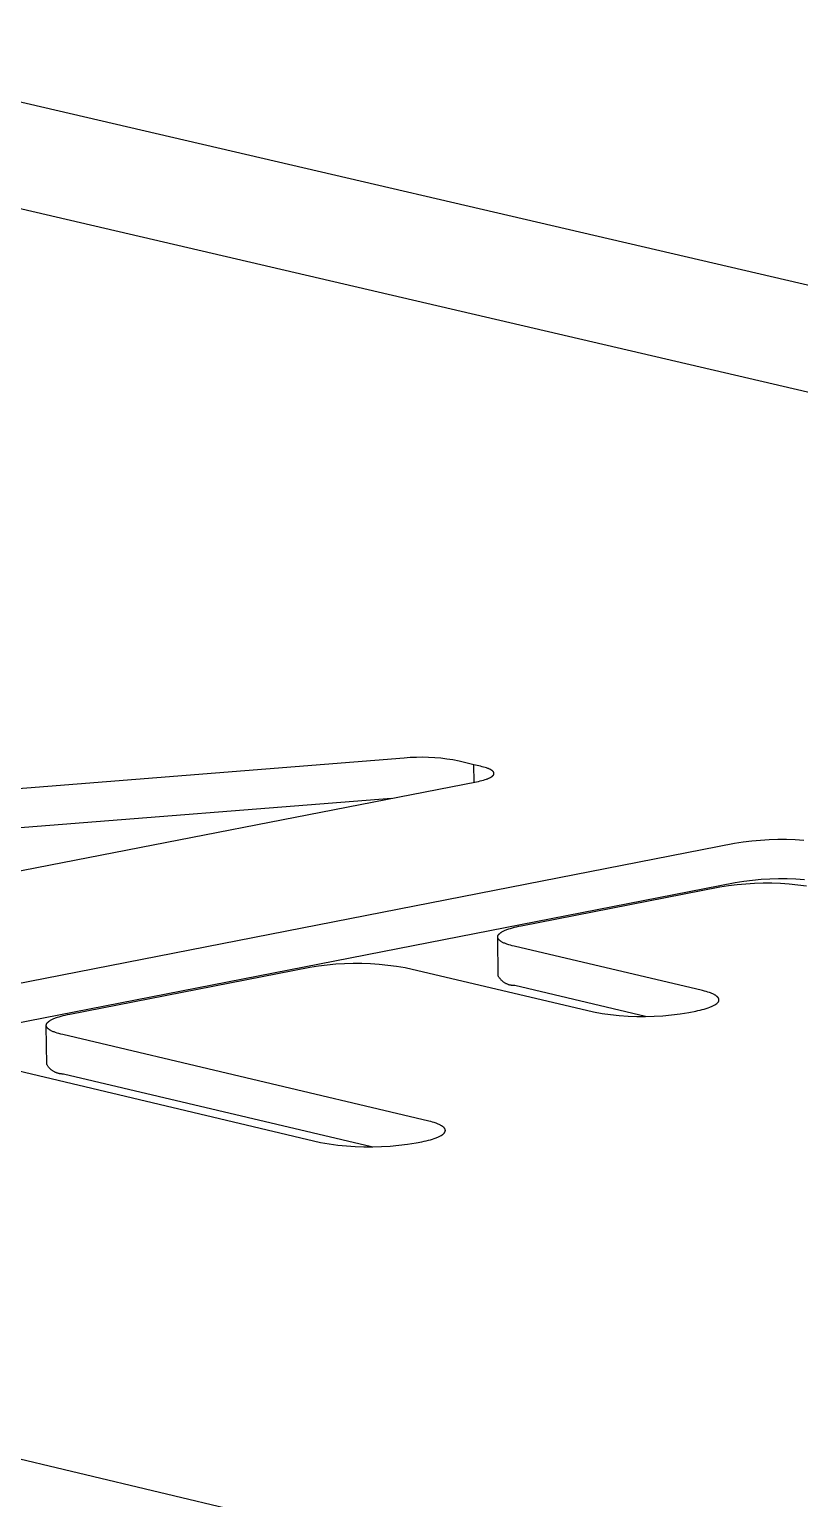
# Model space of a CAD drawing. Header units: millimetres. Extents: x 1422 to 6060, y -58 to 3182.
# Drawn here: x 2219.53 to 2234.63, y 1293.34 to 1322.17 of the extents above; entities that cross this region are included whole.
import ezdxf

# ---------------------------------------------------------------- set-up
doc = ezdxf.new("R2010")
doc.units = ezdxf.units.MM
doc.header["$MEASUREMENT"] = 0
doc.layers.add('Domyślny', color=7, linetype='Continuous', true_color=0x000000)
doc.layers.add('Utwórz2D linie widoczne', color=7, linetype='Continuous', true_color=0x000000)

msp = doc.modelspace()

# ---------------------------------------------------------------- linework, layer by layer
at = {"layer": 'Domyślny'}
msp.add_line((2108.93, 1320.43), (2326.097, 1268.68), dxfattribs=at)
at = {"layer": 'Utwórz2D linie widoczne'}
for p, q in [((2160.631, 1334.406), (2400.601, 1278.58)), ((2155.528, 1333.526), (2394.858, 1277.742)), ((2226.877, 1307.869), (2208.083, 1306.376)), ((2226.996, 1307.878), (2226.877, 1307.869)), ((2227.116, 1307.884), (2226.996, 1307.878)), ((2227.236, 1307.885), (2227.116, 1307.884)), ((2227.356, 1307.882), (2227.236, 1307.885)), ((2227.476, 1307.876), (2227.356, 1307.882)), ((2227.596, 1307.866), (2227.476, 1307.876)), ((2227.715, 1307.851), (2227.596, 1307.866)), ((2227.833, 1307.833), (2227.715, 1307.851)), ((2227.951, 1307.811), (2227.833, 1307.833)), ((2228.242, 1307.736), (2227.951, 1307.811)), ((2228.371, 1307.708), (2228.242, 1307.736)), ((2228.247, 1307.396), (2228.242, 1307.736)), ((2228.403, 1307.701), (2228.371, 1307.708)), ((2228.434, 1307.693), (2228.403, 1307.701)), ((2228.297, 1307.406), (2228.333, 1307.413)), ((2228.333, 1307.413), (2228.368, 1307.421)), ((2228.368, 1307.421), (2228.4, 1307.429)), ((2228.4, 1307.429), (2228.432, 1307.437)), ((2228.432, 1307.437), (2228.461, 1307.446)), ((2228.463, 1307.685), (2228.434, 1307.693)), ((2228.461, 1307.446), (2228.489, 1307.455)), ((2228.49, 1307.677), (2228.463, 1307.685)), ((2228.489, 1307.455), (2228.502, 1307.46)), ((2228.503, 1307.672), (2228.49, 1307.677)), ((2228.502, 1307.46), (2228.514, 1307.465)), ((2228.515, 1307.668), (2228.503, 1307.672)), ((2228.514, 1307.465), (2228.526, 1307.47)), ((2228.527, 1307.663), (2228.515, 1307.668)), ((2228.526, 1307.47), (2228.537, 1307.475)), ((2228.538, 1307.658), (2228.527, 1307.663)), ((2228.537, 1307.475), (2228.548, 1307.48)), ((2228.549, 1307.654), (2228.538, 1307.658)), ((2228.548, 1307.48), (2228.558, 1307.485)), ((2228.559, 1307.649), (2228.549, 1307.654)), ((2228.558, 1307.485), (2228.568, 1307.49)), ((2228.568, 1307.644), (2228.559, 1307.649)), ((2228.577, 1307.639), (2228.568, 1307.644)), ((2228.568, 1307.49), (2228.577, 1307.495)), ((2228.581, 1307.637), (2228.577, 1307.639)), ((2228.577, 1307.495), (2228.581, 1307.497)), ((2228.585, 1307.634), (2228.581, 1307.637)), ((2228.581, 1307.497), (2228.585, 1307.5)), ((2228.589, 1307.632), (2228.585, 1307.634)), ((2228.585, 1307.5), (2228.589, 1307.502)), ((2228.593, 1307.629), (2228.589, 1307.632)), ((2228.589, 1307.502), (2228.593, 1307.505)), ((2228.597, 1307.627), (2228.593, 1307.629)), ((2228.593, 1307.505), (2228.596, 1307.508)), ((2228.596, 1307.508), (2228.6, 1307.51)), ((2228.6, 1307.624), (2228.597, 1307.627)), ((2228.604, 1307.622), (2228.6, 1307.624)), ((2228.6, 1307.51), (2228.603, 1307.513)), ((2228.603, 1307.513), (2228.606, 1307.515)), ((2228.607, 1307.619), (2228.604, 1307.622)), ((2228.606, 1307.515), (2228.609, 1307.518)), ((2228.61, 1307.617), (2228.607, 1307.619)), ((2228.609, 1307.518), (2228.612, 1307.521)), ((2228.613, 1307.614), (2228.61, 1307.617)), ((2228.612, 1307.521), (2228.615, 1307.523)), ((2228.615, 1307.611), (2228.613, 1307.614)), ((2228.618, 1307.609), (2228.615, 1307.611)), ((2228.615, 1307.523), (2228.617, 1307.526)), ((2228.617, 1307.526), (2228.62, 1307.528)), ((2228.62, 1307.606), (2228.618, 1307.609)), ((2228.621, 1307.605), (2228.62, 1307.606)), ((2228.62, 1307.528), (2228.622, 1307.531)), ((2228.622, 1307.604), (2228.621, 1307.605)), ((2228.623, 1307.602), (2228.622, 1307.604)), ((2228.622, 1307.531), (2228.623, 1307.532)), ((2228.624, 1307.601), (2228.623, 1307.602)), ((2228.623, 1307.532), (2228.624, 1307.534)), ((2228.625, 1307.6), (2228.624, 1307.601)), ((2228.624, 1307.534), (2228.625, 1307.535)), ((2228.626, 1307.598), (2228.625, 1307.6)), ((2228.625, 1307.535), (2228.626, 1307.536)), ((2228.627, 1307.597), (2228.626, 1307.598)), ((2228.626, 1307.536), (2228.627, 1307.538)), ((2228.628, 1307.596), (2228.627, 1307.597)), ((2228.627, 1307.538), (2228.628, 1307.539)), ((2228.629, 1307.595), (2228.628, 1307.596)), ((2228.628, 1307.54), (2228.629, 1307.541)), ((2228.628, 1307.539), (2228.628, 1307.54)), ((2228.63, 1307.593), (2228.629, 1307.595)), ((2228.629, 1307.541), (2228.63, 1307.543)), ((2228.63, 1307.592), (2228.63, 1307.593)), ((2228.631, 1307.591), (2228.63, 1307.592)), ((2228.63, 1307.543), (2228.631, 1307.544)), ((2228.632, 1307.589), (2228.631, 1307.591)), ((2228.631, 1307.545), (2228.632, 1307.547)), ((2228.631, 1307.544), (2228.631, 1307.545)), ((2228.632, 1307.588), (2228.632, 1307.589)), ((2228.633, 1307.587), (2228.632, 1307.588)), ((2228.632, 1307.547), (2228.633, 1307.548)), ((2228.634, 1307.585), (2228.633, 1307.587)), ((2228.633, 1307.549), (2228.634, 1307.55)), ((2228.633, 1307.548), (2228.633, 1307.549)), ((2228.634, 1307.584), (2228.634, 1307.585)), ((2228.634, 1307.583), (2228.634, 1307.584)), ((2228.635, 1307.582), (2228.634, 1307.583)), ((2228.634, 1307.552), (2228.635, 1307.553)), ((2228.634, 1307.55), (2228.634, 1307.552)), ((2228.635, 1307.58), (2228.635, 1307.582)), ((2228.636, 1307.579), (2228.635, 1307.58)), ((2228.635, 1307.556), (2228.636, 1307.557)), ((2228.635, 1307.554), (2228.635, 1307.556)), ((2228.635, 1307.553), (2228.635, 1307.554)), ((2228.636, 1307.578), (2228.636, 1307.579)), ((2228.636, 1307.576), (2228.636, 1307.578)), ((2228.636, 1307.575), (2228.636, 1307.576)), ((2228.637, 1307.574), (2228.636, 1307.575)), ((2228.636, 1307.56), (2228.637, 1307.561)), ((2228.636, 1307.558), (2228.636, 1307.56)), ((2228.636, 1307.557), (2228.636, 1307.558)), ((2228.637, 1307.572), (2228.637, 1307.574)), ((2228.637, 1307.571), (2228.637, 1307.572)), ((2228.637, 1307.57), (2228.637, 1307.571)), ((2228.637, 1307.569), (2228.637, 1307.57)), ((2228.637, 1307.567), (2228.637, 1307.569)), ((2228.637, 1307.566), (2228.637, 1307.567)), ((2228.637, 1307.565), (2228.637, 1307.566)), ((2228.637, 1307.563), (2228.637, 1307.565)), ((2228.637, 1307.562), (2228.637, 1307.563)), ((2228.637, 1307.561), (2228.637, 1307.562)), ((2211.142, 1304.055), (2228.297, 1307.406)), ((2226.626, 1307.079), (2219.182, 1306.488)), ((2234.032, 1306.265), (2233.862, 1306.255)), ((2234.203, 1306.27), (2234.032, 1306.265)), ((2234.374, 1306.269), (2234.203, 1306.27)), ((2234.544, 1306.263), (2234.374, 1306.269)), ((2234.714, 1306.251), (2234.544, 1306.263)), ((2233.355, 1306.191), (2216.356, 1302.865)), ((2233.523, 1306.218), (2233.355, 1306.191)), ((2233.692, 1306.239), (2233.523, 1306.218)), ((2233.862, 1306.255), (2233.692, 1306.239)), ((2233.366, 1305.421), (2217.143, 1302.244)), ((2233.534, 1305.448), (2233.366, 1305.421)), ((2233.402, 1305.389), (2233.572, 1305.404)), ((2233.703, 1305.469), (2233.534, 1305.448)), ((2233.572, 1305.404), (2233.742, 1305.415)), ((2233.873, 1305.485), (2233.703, 1305.469)), ((2233.742, 1305.415), (2233.913, 1305.419)), ((2234.044, 1305.495), (2233.873, 1305.485)), ((2233.913, 1305.419), (2234.084, 1305.419)), ((2234.214, 1305.5), (2234.044, 1305.495)), ((2234.084, 1305.419), (2234.254, 1305.412)), ((2234.385, 1305.499), (2234.214, 1305.5)), ((2234.254, 1305.412), (2234.425, 1305.401)), ((2234.555, 1305.492), (2234.385, 1305.499)), ((2234.425, 1305.401), (2234.594, 1305.383)), ((2234.725, 1305.481), (2234.555, 1305.492)), ((2229.167, 1304.578), (2233.064, 1305.341)), ((2233.064, 1305.341), (2233.233, 1305.367)), ((2233.233, 1305.367), (2233.402, 1305.389)), ((2234.594, 1305.383), (2234.764, 1305.361)), ((2228.925, 1304.516), (2228.961, 1304.527)), ((2228.961, 1304.527), (2228.999, 1304.539)), ((2228.999, 1304.539), (2229.039, 1304.549)), ((2229.039, 1304.549), (2229.08, 1304.559)), ((2229.08, 1304.559), (2229.123, 1304.569)), ((2229.123, 1304.569), (2229.167, 1304.578)), ((2228.71, 1304.368), (2228.711, 1304.37)), ((2228.71, 1304.366), (2228.71, 1304.368)), ((2228.71, 1304.364), (2228.71, 1304.366)), ((2228.71, 1304.363), (2228.71, 1304.364)), ((2228.71, 1304.361), (2228.71, 1304.363)), ((2228.71, 1304.359), (2228.71, 1304.361)), ((2228.71, 1304.357), (2228.71, 1304.359)), ((2228.71, 1304.355), (2228.71, 1304.357)), ((2228.71, 1304.353), (2228.71, 1304.355)), ((2228.71, 1304.352), (2228.71, 1304.353)), ((2228.71, 1304.35), (2228.71, 1304.352)), ((2228.721, 1303.593), (2228.71, 1304.35)), ((2228.711, 1304.348), (2228.71, 1304.35)), ((2228.711, 1304.374), (2228.712, 1304.375)), ((2228.711, 1304.372), (2228.711, 1304.374)), ((2228.711, 1304.37), (2228.711, 1304.372)), ((2228.711, 1304.346), (2228.711, 1304.348)), ((2228.711, 1304.344), (2228.711, 1304.346)), ((2228.712, 1304.342), (2228.711, 1304.344)), ((2228.712, 1304.377), (2228.713, 1304.379)), ((2228.712, 1304.375), (2228.712, 1304.377)), ((2228.712, 1304.341), (2228.712, 1304.342)), ((2228.713, 1304.339), (2228.712, 1304.341)), ((2228.713, 1304.379), (2228.714, 1304.381)), ((2228.713, 1304.337), (2228.713, 1304.339)), ((2228.714, 1304.335), (2228.713, 1304.337)), ((2228.714, 1304.383), (2228.715, 1304.385)), ((2228.714, 1304.381), (2228.714, 1304.383)), ((2228.715, 1304.333), (2228.714, 1304.335)), ((2228.715, 1304.385), (2228.716, 1304.386)), ((2228.716, 1304.332), (2228.715, 1304.333)), ((2228.716, 1304.386), (2228.717, 1304.388)), ((2228.717, 1304.33), (2228.716, 1304.332)), ((2228.717, 1304.388), (2228.718, 1304.39)), ((2228.717, 1304.328), (2228.717, 1304.33)), ((2228.718, 1304.326), (2228.717, 1304.328)), ((2228.718, 1304.39), (2228.719, 1304.392)), ((2228.719, 1304.324), (2228.718, 1304.326)), ((2228.719, 1304.392), (2228.72, 1304.394)), ((2228.72, 1304.323), (2228.719, 1304.324)), ((2228.72, 1304.394), (2228.721, 1304.396)), ((2228.722, 1304.321), (2228.72, 1304.323)), ((2228.721, 1304.396), (2228.722, 1304.397)), ((2228.722, 1304.397), (2228.723, 1304.399)), ((2228.723, 1304.319), (2228.722, 1304.321)), ((2228.723, 1304.399), (2228.724, 1304.401)), ((2228.724, 1304.317), (2228.723, 1304.319)), ((2228.724, 1304.401), (2228.726, 1304.403)), ((2228.725, 1304.316), (2228.724, 1304.317)), ((2228.727, 1304.314), (2228.725, 1304.316)), ((2228.726, 1304.403), (2228.727, 1304.405)), ((2228.727, 1304.405), (2228.728, 1304.406)), ((2228.728, 1304.312), (2228.727, 1304.314)), ((2228.728, 1304.406), (2228.73, 1304.408)), ((2228.729, 1304.31), (2228.728, 1304.312)), ((2228.731, 1304.308), (2228.729, 1304.31)), ((2228.73, 1304.408), (2228.731, 1304.41)), ((2228.731, 1304.41), (2228.733, 1304.412)), ((2228.732, 1304.307), (2228.731, 1304.308)), ((2228.736, 1304.303), (2228.732, 1304.307)), ((2228.733, 1304.412), (2228.736, 1304.416)), ((2228.736, 1304.416), (2228.74, 1304.419)), ((2228.739, 1304.3), (2228.736, 1304.303)), ((2228.743, 1304.296), (2228.739, 1304.3)), ((2228.74, 1304.419), (2228.743, 1304.423)), ((2228.743, 1304.423), (2228.747, 1304.426)), ((2228.747, 1304.293), (2228.743, 1304.296)), ((2228.747, 1304.426), (2228.751, 1304.43)), ((2228.751, 1304.289), (2228.747, 1304.293)), ((2228.751, 1304.43), (2228.756, 1304.433)), ((2228.755, 1304.286), (2228.751, 1304.289)), ((2228.759, 1304.283), (2228.755, 1304.286)), ((2228.756, 1304.433), (2228.76, 1304.437)), ((2228.764, 1304.279), (2228.759, 1304.283)), ((2228.76, 1304.437), (2228.765, 1304.441)), ((2228.769, 1304.276), (2228.764, 1304.279)), ((2228.765, 1304.441), (2228.77, 1304.444)), ((2228.774, 1304.273), (2228.769, 1304.276)), ((2228.77, 1304.444), (2228.775, 1304.448)), ((2228.779, 1304.269), (2228.774, 1304.273)), ((2228.775, 1304.448), (2228.781, 1304.451)), ((2228.784, 1304.266), (2228.779, 1304.269)), ((2228.781, 1304.451), (2228.786, 1304.454)), ((2228.795, 1304.26), (2228.784, 1304.266)), ((2228.786, 1304.454), (2228.792, 1304.458)), ((2228.792, 1304.458), (2228.804, 1304.465)), ((2228.807, 1304.253), (2228.795, 1304.26)), ((2228.804, 1304.465), (2228.817, 1304.471)), ((2228.82, 1304.247), (2228.807, 1304.253)), ((2228.817, 1304.471), (2228.83, 1304.478)), ((2228.833, 1304.241), (2228.82, 1304.247)), ((2228.83, 1304.478), (2228.844, 1304.485)), ((2228.847, 1304.235), (2228.833, 1304.241)), ((2228.844, 1304.485), (2228.859, 1304.491)), ((2228.859, 1304.491), (2228.875, 1304.497)), ((2228.875, 1304.497), (2228.891, 1304.504)), ((2228.891, 1304.504), (2228.925, 1304.516)), ((2228.862, 1304.229), (2228.847, 1304.235)), ((2228.877, 1304.223), (2228.862, 1304.229)), ((2228.892, 1304.217), (2228.877, 1304.223)), ((2228.925, 1304.207), (2228.892, 1304.217)), ((2228.959, 1304.196), (2228.925, 1304.207)), ((2228.996, 1304.186), (2228.959, 1304.196)), ((2229.033, 1304.177), (2228.996, 1304.186)), ((2232.724, 1303.307), (2229.033, 1304.177)), ((2220.318, 1302.845), (2225.025, 1303.767)), ((2225.025, 1303.767), (2225.194, 1303.793)), ((2225.194, 1303.793), (2225.363, 1303.815)), ((2225.363, 1303.815), (2225.534, 1303.83)), ((2225.534, 1303.83), (2225.704, 1303.841)), ((2225.704, 1303.841), (2225.875, 1303.845)), ((2225.875, 1303.845), (2226.046, 1303.845)), ((2226.046, 1303.845), (2226.217, 1303.838)), ((2226.217, 1303.838), (2226.388, 1303.826)), ((2226.388, 1303.826), (2226.558, 1303.809)), ((2226.558, 1303.809), (2226.727, 1303.786)), ((2226.727, 1303.786), (2226.896, 1303.758)), ((2226.896, 1303.758), (2230.586, 1302.888)), ((2228.727, 1303.582), (2228.721, 1303.593)), ((2228.734, 1303.572), (2228.727, 1303.582)), ((2228.74, 1303.561), (2228.734, 1303.572)), ((2228.747, 1303.551), (2228.74, 1303.561)), ((2228.755, 1303.542), (2228.747, 1303.551)), ((2228.763, 1303.532), (2228.755, 1303.542)), ((2228.771, 1303.523), (2228.763, 1303.532)), ((2228.779, 1303.514), (2228.771, 1303.523)), ((2228.788, 1303.505), (2228.779, 1303.514)), ((2228.797, 1303.497), (2228.788, 1303.505)), ((2228.806, 1303.489), (2228.797, 1303.497)), ((2228.816, 1303.481), (2228.806, 1303.489)), ((2228.825, 1303.473), (2228.816, 1303.481)), ((2228.836, 1303.466), (2228.825, 1303.473)), ((2228.846, 1303.46), (2228.836, 1303.466)), ((2228.856, 1303.453), (2228.846, 1303.46)), ((2228.867, 1303.447), (2228.856, 1303.453)), ((2228.878, 1303.442), (2228.867, 1303.447)), ((2228.889, 1303.437), (2228.878, 1303.442)), ((2228.9, 1303.432), (2228.889, 1303.437)), ((2228.912, 1303.427), (2228.9, 1303.432)), ((2228.924, 1303.423), (2228.912, 1303.427)), ((2228.935, 1303.42), (2228.924, 1303.423)), ((2228.947, 1303.416), (2228.935, 1303.42)), ((2228.959, 1303.413), (2228.947, 1303.416)), ((2228.971, 1303.411), (2228.959, 1303.413)), ((2228.983, 1303.409), (2228.971, 1303.411)), ((2228.996, 1303.407), (2228.983, 1303.409)), ((2229.008, 1303.406), (2228.996, 1303.407)), ((2229.02, 1303.406), (2229.008, 1303.406)), ((2229.032, 1303.405), (2229.02, 1303.406)), ((2229.045, 1303.405), (2229.032, 1303.405)), ((2231.608, 1302.801), (2229.045, 1303.405)), ((2232.762, 1303.298), (2232.724, 1303.307)), ((2232.798, 1303.288), (2232.762, 1303.298)), ((2232.833, 1303.278), (2232.798, 1303.288)), ((2232.866, 1303.267), (2232.833, 1303.278)), ((2232.881, 1303.261), (2232.866, 1303.267)), ((2232.896, 1303.255), (2232.881, 1303.261)), ((2232.911, 1303.249), (2232.896, 1303.255)), ((2232.925, 1303.243), (2232.911, 1303.249)), ((2232.938, 1303.237), (2232.925, 1303.243)), ((2232.951, 1303.231), (2232.938, 1303.237)), ((2232.963, 1303.224), (2232.951, 1303.231)), ((2232.974, 1303.218), (2232.963, 1303.224)), ((2232.979, 1303.215), (2232.974, 1303.218)), ((2232.984, 1303.211), (2232.979, 1303.215)), ((2232.989, 1303.208), (2232.984, 1303.211)), ((2232.994, 1303.205), (2232.989, 1303.208)), ((2232.999, 1303.201), (2232.994, 1303.205)), ((2233.003, 1303.198), (2232.999, 1303.201)), ((2233.007, 1303.194), (2233.003, 1303.198)), ((2233.012, 1303.191), (2233.007, 1303.194)), ((2233.015, 1303.188), (2233.012, 1303.191)), ((2233.019, 1303.184), (2233.015, 1303.188)), ((2233.022, 1303.181), (2233.019, 1303.184)), ((2233.026, 1303.177), (2233.022, 1303.181)), ((2233.027, 1303.175), (2233.026, 1303.177)), ((2233.029, 1303.174), (2233.027, 1303.175)), ((2233.03, 1303.172), (2233.029, 1303.174)), ((2233.032, 1303.17), (2233.03, 1303.172)), ((2233.033, 1303.168), (2233.032, 1303.17)), ((2233.034, 1303.167), (2233.033, 1303.168)), ((2233.035, 1303.165), (2233.034, 1303.167)), ((2233.037, 1303.163), (2233.035, 1303.165)), ((2233.036, 1303.084), (2233.037, 1303.086)), ((2233.038, 1303.161), (2233.037, 1303.163)), ((2233.037, 1303.086), (2233.038, 1303.088)), ((2233.039, 1303.159), (2233.038, 1303.161)), ((2233.038, 1303.088), (2233.039, 1303.09)), ((2233.04, 1303.158), (2233.039, 1303.159)), ((2233.039, 1303.09), (2233.04, 1303.092)), ((2233.041, 1303.156), (2233.04, 1303.158)), ((2233.04, 1303.092), (2233.041, 1303.094)), ((2233.042, 1303.154), (2233.041, 1303.156)), ((2233.041, 1303.094), (2233.042, 1303.095)), ((2233.043, 1303.152), (2233.042, 1303.154)), ((2233.042, 1303.095), (2233.043, 1303.097)), ((2233.043, 1303.15), (2233.043, 1303.152)), ((2233.044, 1303.149), (2233.043, 1303.15)), ((2233.043, 1303.099), (2233.044, 1303.101)), ((2233.043, 1303.097), (2233.043, 1303.099)), ((2233.045, 1303.147), (2233.044, 1303.149)), ((2233.044, 1303.101), (2233.045, 1303.103)), ((2233.045, 1303.145), (2233.045, 1303.147)), ((2233.046, 1303.143), (2233.045, 1303.145)), ((2233.045, 1303.103), (2233.046, 1303.105)), ((2233.047, 1303.141), (2233.046, 1303.143)), ((2233.046, 1303.106), (2233.047, 1303.108)), ((2233.046, 1303.105), (2233.046, 1303.106)), ((2233.047, 1303.139), (2233.047, 1303.141)), ((2233.047, 1303.138), (2233.047, 1303.139)), ((2233.048, 1303.136), (2233.047, 1303.138)), ((2233.047, 1303.11), (2233.048, 1303.112)), ((2233.047, 1303.108), (2233.047, 1303.11)), ((2233.048, 1303.134), (2233.048, 1303.136)), ((2233.048, 1303.132), (2233.048, 1303.134)), ((2233.049, 1303.13), (2233.048, 1303.132)), ((2233.048, 1303.117), (2233.049, 1303.119)), ((2233.048, 1303.116), (2233.048, 1303.117)), ((2233.048, 1303.114), (2233.048, 1303.116)), ((2233.048, 1303.112), (2233.048, 1303.114)), ((2233.049, 1303.129), (2233.049, 1303.13)), ((2233.049, 1303.127), (2233.049, 1303.129)), ((2233.049, 1303.125), (2233.049, 1303.127)), ((2233.049, 1303.123), (2233.049, 1303.125)), ((2233.049, 1303.121), (2233.049, 1303.123)), ((2233.049, 1303.119), (2233.049, 1303.121)), ((2220.112, 1302.794), (2220.15, 1302.806)), ((2220.15, 1302.806), (2220.19, 1302.816)), ((2220.19, 1302.816), (2220.231, 1302.826)), ((2220.231, 1302.826), (2220.274, 1302.836)), ((2220.274, 1302.836), (2220.318, 1302.845)), ((2230.586, 1302.888), (2230.755, 1302.859)), ((2230.755, 1302.859), (2230.924, 1302.837)), ((2230.924, 1302.837), (2231.094, 1302.819)), ((2231.094, 1302.819), (2231.265, 1302.807)), ((2231.265, 1302.807), (2231.436, 1302.801)), ((2231.436, 1302.801), (2231.607, 1302.8)), ((2231.607, 1302.8), (2231.778, 1302.805)), ((2231.778, 1302.805), (2231.949, 1302.815)), ((2231.949, 1302.815), (2232.119, 1302.831)), ((2232.119, 1302.831), (2232.289, 1302.853)), ((2232.289, 1302.853), (2232.458, 1302.879)), ((2232.458, 1302.879), (2232.592, 1302.906)), ((2232.592, 1302.906), (2232.636, 1302.914)), ((2232.636, 1302.914), (2232.678, 1302.924)), ((2232.678, 1302.924), (2232.72, 1302.934)), ((2232.72, 1302.934), (2232.76, 1302.945)), ((2232.76, 1302.945), (2232.798, 1302.956)), ((2232.798, 1302.956), (2232.834, 1302.968)), ((2232.834, 1302.968), (2232.868, 1302.98)), ((2232.868, 1302.98), (2232.884, 1302.986)), ((2232.884, 1302.986), (2232.9, 1302.992)), ((2232.9, 1302.992), (2232.914, 1302.999)), ((2232.914, 1302.999), (2232.929, 1303.005)), ((2232.929, 1303.005), (2232.942, 1303.012)), ((2232.942, 1303.012), (2232.955, 1303.019)), ((2232.955, 1303.019), (2232.967, 1303.026)), ((2232.967, 1303.026), (2232.973, 1303.029)), ((2232.973, 1303.029), (2232.978, 1303.033)), ((2232.978, 1303.033), (2232.983, 1303.036)), ((2232.983, 1303.036), (2232.989, 1303.04)), ((2232.989, 1303.04), (2232.994, 1303.043)), ((2232.994, 1303.043), (2232.998, 1303.047)), ((2232.998, 1303.047), (2233.003, 1303.05)), ((2233.003, 1303.05), (2233.007, 1303.054)), ((2233.007, 1303.054), (2233.011, 1303.057)), ((2233.011, 1303.057), (2233.015, 1303.061)), ((2233.015, 1303.061), (2233.019, 1303.064)), ((2233.019, 1303.064), (2233.022, 1303.068)), ((2233.022, 1303.068), (2233.026, 1303.072)), ((2233.026, 1303.072), (2233.027, 1303.074)), ((2233.027, 1303.074), (2233.029, 1303.075)), ((2233.029, 1303.075), (2233.03, 1303.077)), ((2233.03, 1303.077), (2233.032, 1303.079)), ((2233.032, 1303.079), (2233.033, 1303.081)), ((2233.033, 1303.081), (2233.034, 1303.083)), ((2233.034, 1303.083), (2233.036, 1303.084)), ((2219.858, 1302.627), (2219.859, 1302.629)), ((2219.858, 1302.625), (2219.858, 1302.627)), ((2219.858, 1302.624), (2219.858, 1302.625)), ((2219.859, 1302.622), (2219.858, 1302.624)), ((2219.859, 1302.635), (2219.86, 1302.636)), ((2219.859, 1302.633), (2219.859, 1302.635)), ((2219.859, 1302.631), (2219.859, 1302.633)), ((2219.859, 1302.629), (2219.859, 1302.631)), ((2219.859, 1302.62), (2219.859, 1302.622)), ((2219.859, 1302.618), (2219.859, 1302.62)), ((2219.859, 1302.616), (2219.859, 1302.618)), ((2219.87, 1301.858), (2219.859, 1302.616)), ((2219.859, 1302.614), (2219.859, 1302.616)), ((2219.86, 1302.613), (2219.859, 1302.614)), ((2219.86, 1302.64), (2219.861, 1302.642)), ((2219.86, 1302.638), (2219.86, 1302.64)), ((2219.86, 1302.636), (2219.86, 1302.638)), ((2219.86, 1302.611), (2219.86, 1302.613)), ((2219.861, 1302.609), (2219.86, 1302.611)), ((2219.861, 1302.644), (2219.862, 1302.646)), ((2219.861, 1302.642), (2219.861, 1302.644)), ((2219.861, 1302.607), (2219.861, 1302.609)), ((2219.862, 1302.605), (2219.861, 1302.607)), ((2219.862, 1302.646), (2219.863, 1302.647)), ((2219.862, 1302.604), (2219.862, 1302.605)), ((2219.863, 1302.602), (2219.862, 1302.604)), ((2219.863, 1302.649), (2219.864, 1302.651)), ((2219.863, 1302.647), (2219.863, 1302.649)), ((2219.864, 1302.6), (2219.863, 1302.602)), ((2219.864, 1302.651), (2219.865, 1302.653)), ((2219.864, 1302.598), (2219.864, 1302.6)), ((2219.865, 1302.596), (2219.864, 1302.598)), ((2219.865, 1302.653), (2219.866, 1302.655)), ((2219.866, 1302.594), (2219.865, 1302.596)), ((2219.866, 1302.655), (2219.867, 1302.657)), ((2219.867, 1302.593), (2219.866, 1302.594)), ((2219.867, 1302.657), (2219.868, 1302.659)), ((2219.868, 1302.591), (2219.867, 1302.593)), ((2219.868, 1302.659), (2219.869, 1302.66)), ((2219.869, 1302.589), (2219.868, 1302.591)), ((2219.869, 1302.66), (2219.87, 1302.662)), ((2219.87, 1302.587), (2219.869, 1302.589)), ((2219.87, 1302.662), (2219.871, 1302.664)), ((2219.871, 1302.585), (2219.87, 1302.587)), ((2219.871, 1302.664), (2219.872, 1302.666)), ((2219.873, 1302.584), (2219.871, 1302.585)), ((2219.872, 1302.666), (2219.873, 1302.668)), ((2219.873, 1302.668), (2219.875, 1302.669)), ((2219.874, 1302.582), (2219.873, 1302.584)), ((2219.875, 1302.58), (2219.874, 1302.582)), ((2219.875, 1302.669), (2219.876, 1302.671)), ((2219.877, 1302.578), (2219.875, 1302.58)), ((2219.876, 1302.671), (2219.878, 1302.673)), ((2219.878, 1302.577), (2219.877, 1302.578)), ((2219.878, 1302.673), (2219.879, 1302.675)), ((2219.879, 1302.575), (2219.878, 1302.577)), ((2219.879, 1302.675), (2219.881, 1302.677)), ((2219.881, 1302.573), (2219.879, 1302.575)), ((2219.881, 1302.677), (2219.882, 1302.679)), ((2219.884, 1302.57), (2219.881, 1302.573)), ((2219.882, 1302.679), (2219.885, 1302.682)), ((2219.888, 1302.566), (2219.884, 1302.57)), ((2219.885, 1302.682), (2219.889, 1302.686)), ((2219.891, 1302.563), (2219.888, 1302.566)), ((2219.889, 1302.686), (2219.893, 1302.689)), ((2219.895, 1302.559), (2219.891, 1302.563)), ((2219.893, 1302.689), (2219.897, 1302.693)), ((2219.899, 1302.556), (2219.895, 1302.559)), ((2219.897, 1302.693), (2219.901, 1302.697)), ((2219.903, 1302.552), (2219.899, 1302.556)), ((2219.901, 1302.697), (2219.905, 1302.7)), ((2219.908, 1302.549), (2219.903, 1302.552)), ((2219.905, 1302.7), (2219.91, 1302.704)), ((2219.912, 1302.546), (2219.908, 1302.549)), ((2219.91, 1302.704), (2219.915, 1302.707)), ((2219.917, 1302.542), (2219.912, 1302.546)), ((2219.915, 1302.707), (2219.92, 1302.711)), ((2219.922, 1302.539), (2219.917, 1302.542)), ((2219.92, 1302.711), (2219.925, 1302.714)), ((2219.927, 1302.536), (2219.922, 1302.539)), ((2219.925, 1302.714), (2219.93, 1302.718)), ((2219.932, 1302.532), (2219.927, 1302.536)), ((2219.93, 1302.718), (2219.936, 1302.721)), ((2219.944, 1302.526), (2219.932, 1302.532)), ((2219.936, 1302.721), (2219.942, 1302.725)), ((2219.942, 1302.725), (2219.954, 1302.732)), ((2219.956, 1302.519), (2219.944, 1302.526)), ((2219.954, 1302.732), (2219.967, 1302.738)), ((2219.968, 1302.513), (2219.956, 1302.519)), ((2219.967, 1302.738), (2219.98, 1302.745)), ((2219.981, 1302.507), (2219.968, 1302.513)), ((2219.98, 1302.745), (2219.994, 1302.752)), ((2219.994, 1302.752), (2220.009, 1302.758)), ((2220.009, 1302.758), (2220.025, 1302.764)), ((2220.025, 1302.764), (2220.041, 1302.771)), ((2220.041, 1302.771), (2220.075, 1302.783)), ((2220.075, 1302.783), (2220.112, 1302.794)), ((2216.218, 1302.463), (2225.236, 1300.329)), ((2219.995, 1302.501), (2219.981, 1302.507)), ((2220.01, 1302.495), (2219.995, 1302.501)), ((2220.025, 1302.489), (2220.01, 1302.495)), ((2220.04, 1302.484), (2220.025, 1302.489)), ((2220.073, 1302.473), (2220.04, 1302.484)), ((2220.107, 1302.462), (2220.073, 1302.473)), ((2220.144, 1302.452), (2220.107, 1302.462)), ((2220.181, 1302.443), (2220.144, 1302.452)), ((2227.358, 1300.746), (2220.181, 1302.443)), ((2219.876, 1301.848), (2219.87, 1301.858)), ((2219.883, 1301.837), (2219.876, 1301.848)), ((2219.889, 1301.827), (2219.883, 1301.837)), ((2219.896, 1301.817), (2219.889, 1301.827)), ((2219.904, 1301.807), (2219.896, 1301.817)), ((2219.911, 1301.797), (2219.904, 1301.807)), ((2219.92, 1301.788), (2219.911, 1301.797)), ((2219.928, 1301.779), (2219.92, 1301.788)), ((2219.937, 1301.77), (2219.928, 1301.779)), ((2219.945, 1301.762), (2219.937, 1301.77)), ((2219.955, 1301.754), (2219.945, 1301.762)), ((2219.964, 1301.746), (2219.955, 1301.754)), ((2219.974, 1301.738), (2219.964, 1301.746)), ((2219.984, 1301.731), (2219.974, 1301.738)), ((2219.994, 1301.725), (2219.984, 1301.731)), ((2220.005, 1301.718), (2219.994, 1301.725)), ((2220.016, 1301.712), (2220.005, 1301.718)), ((2220.027, 1301.707), (2220.016, 1301.712)), ((2220.038, 1301.701), (2220.027, 1301.707)), ((2220.049, 1301.697), (2220.038, 1301.701)), ((2220.06, 1301.692), (2220.049, 1301.697)), ((2220.072, 1301.688), (2220.06, 1301.692)), ((2220.084, 1301.684), (2220.072, 1301.688)), ((2220.096, 1301.681), (2220.084, 1301.684)), ((2220.108, 1301.678), (2220.096, 1301.681)), ((2220.12, 1301.676), (2220.108, 1301.678)), ((2220.132, 1301.674), (2220.12, 1301.676)), ((2220.144, 1301.672), (2220.132, 1301.674)), ((2220.156, 1301.671), (2220.144, 1301.672)), ((2220.168, 1301.67), (2220.156, 1301.671)), ((2220.181, 1301.67), (2220.168, 1301.67)), ((2220.193, 1301.67), (2220.181, 1301.67)), ((2226.232, 1300.241), (2220.193, 1301.67)), ((2227.396, 1300.736), (2227.358, 1300.746)), ((2227.432, 1300.726), (2227.396, 1300.736)), ((2227.467, 1300.716), (2227.432, 1300.726)), ((2227.5, 1300.705), (2227.467, 1300.716)), ((2227.515, 1300.699), (2227.5, 1300.705)), ((2227.531, 1300.693), (2227.515, 1300.699)), ((2227.545, 1300.687), (2227.531, 1300.693)), ((2227.559, 1300.681), (2227.545, 1300.687)), ((2227.572, 1300.675), (2227.559, 1300.681)), ((2227.585, 1300.669), (2227.572, 1300.675)), ((2227.597, 1300.663), (2227.585, 1300.669)), ((2227.608, 1300.656), (2227.597, 1300.663)), ((2227.613, 1300.653), (2227.608, 1300.656)), ((2227.619, 1300.649), (2227.613, 1300.653)), ((2227.624, 1300.646), (2227.619, 1300.649)), ((2227.628, 1300.643), (2227.624, 1300.646)), ((2227.633, 1300.639), (2227.628, 1300.643)), ((2227.637, 1300.636), (2227.633, 1300.639)), ((2227.636, 1300.487), (2227.641, 1300.491)), ((2227.642, 1300.632), (2227.637, 1300.636)), ((2227.641, 1300.491), (2227.645, 1300.495)), ((2227.646, 1300.629), (2227.642, 1300.632)), ((2227.645, 1300.495), (2227.649, 1300.498)), ((2227.65, 1300.626), (2227.646, 1300.629)), ((2227.649, 1300.498), (2227.653, 1300.502)), ((2227.653, 1300.622), (2227.65, 1300.626)), ((2227.657, 1300.619), (2227.653, 1300.622)), ((2227.653, 1300.502), (2227.656, 1300.505)), ((2227.656, 1300.505), (2227.659, 1300.509)), ((2227.66, 1300.615), (2227.657, 1300.619)), ((2227.659, 1300.509), (2227.661, 1300.511)), ((2227.661, 1300.613), (2227.66, 1300.615)), ((2227.663, 1300.612), (2227.661, 1300.613)), ((2227.661, 1300.511), (2227.663, 1300.513)), ((2227.664, 1300.61), (2227.663, 1300.612)), ((2227.663, 1300.513), (2227.664, 1300.515)), ((2227.666, 1300.608), (2227.664, 1300.61)), ((2227.664, 1300.515), (2227.665, 1300.516)), ((2227.665, 1300.516), (2227.667, 1300.518)), ((2227.667, 1300.606), (2227.666, 1300.608)), ((2227.668, 1300.604), (2227.667, 1300.606)), ((2227.667, 1300.518), (2227.668, 1300.52)), ((2227.67, 1300.603), (2227.668, 1300.604)), ((2227.668, 1300.52), (2227.669, 1300.522)), ((2227.669, 1300.522), (2227.671, 1300.524)), ((2227.671, 1300.601), (2227.67, 1300.603)), ((2227.672, 1300.599), (2227.671, 1300.601)), ((2227.671, 1300.524), (2227.672, 1300.526)), ((2227.673, 1300.597), (2227.672, 1300.599)), ((2227.672, 1300.526), (2227.673, 1300.527)), ((2227.674, 1300.595), (2227.673, 1300.597)), ((2227.673, 1300.527), (2227.674, 1300.529)), ((2227.675, 1300.594), (2227.674, 1300.595)), ((2227.674, 1300.529), (2227.675, 1300.531)), ((2227.676, 1300.592), (2227.675, 1300.594)), ((2227.675, 1300.531), (2227.676, 1300.533)), ((2227.677, 1300.59), (2227.676, 1300.592)), ((2227.676, 1300.533), (2227.677, 1300.535)), ((2227.677, 1300.588), (2227.677, 1300.59)), ((2227.678, 1300.586), (2227.677, 1300.588)), ((2227.677, 1300.537), (2227.678, 1300.539)), ((2227.677, 1300.535), (2227.677, 1300.537)), ((2227.679, 1300.585), (2227.678, 1300.586)), ((2227.678, 1300.539), (2227.679, 1300.54)), ((2227.68, 1300.583), (2227.679, 1300.585)), ((2227.679, 1300.542), (2227.68, 1300.544)), ((2227.679, 1300.54), (2227.679, 1300.542)), ((2227.68, 1300.581), (2227.68, 1300.583)), ((2227.681, 1300.579), (2227.68, 1300.581)), ((2227.68, 1300.544), (2227.681, 1300.546)), ((2227.681, 1300.577), (2227.681, 1300.579)), ((2227.682, 1300.575), (2227.681, 1300.577)), ((2227.681, 1300.55), (2227.682, 1300.551)), ((2227.681, 1300.548), (2227.681, 1300.55)), ((2227.681, 1300.546), (2227.681, 1300.548)), ((2227.682, 1300.574), (2227.682, 1300.575)), ((2227.682, 1300.572), (2227.682, 1300.574)), ((2227.682, 1300.57), (2227.682, 1300.572)), ((2227.683, 1300.568), (2227.682, 1300.57)), ((2227.682, 1300.555), (2227.683, 1300.557)), ((2227.682, 1300.553), (2227.682, 1300.555)), ((2227.682, 1300.551), (2227.682, 1300.553)), ((2227.683, 1300.566), (2227.683, 1300.568)), ((2227.683, 1300.564), (2227.683, 1300.566)), ((2227.683, 1300.563), (2227.683, 1300.564)), ((2227.683, 1300.561), (2227.683, 1300.563)), ((2227.683, 1300.559), (2227.683, 1300.561)), ((2227.683, 1300.557), (2227.683, 1300.559)), ((2225.236, 1300.329), (2225.405, 1300.3)), ((2225.405, 1300.3), (2225.575, 1300.277)), ((2225.575, 1300.277), (2225.745, 1300.26)), ((2225.745, 1300.26), (2225.916, 1300.248)), ((2225.916, 1300.248), (2226.088, 1300.242)), ((2226.088, 1300.242), (2226.259, 1300.241)), ((2226.259, 1300.241), (2226.431, 1300.246)), ((2226.431, 1300.246), (2226.602, 1300.256)), ((2226.602, 1300.256), (2226.772, 1300.272)), ((2226.772, 1300.272), (2226.943, 1300.293)), ((2226.943, 1300.293), (2227.112, 1300.32)), ((2227.112, 1300.32), (2227.224, 1300.342)), ((2227.224, 1300.342), (2227.268, 1300.351)), ((2227.268, 1300.351), (2227.31, 1300.361)), ((2227.31, 1300.361), (2227.352, 1300.371)), ((2227.352, 1300.371), (2227.392, 1300.382)), ((2227.392, 1300.382), (2227.43, 1300.393)), ((2227.43, 1300.393), (2227.467, 1300.404)), ((2227.467, 1300.404), (2227.501, 1300.417)), ((2227.501, 1300.417), (2227.517, 1300.423)), ((2227.517, 1300.423), (2227.533, 1300.429)), ((2227.533, 1300.429), (2227.547, 1300.436)), ((2227.547, 1300.436), (2227.562, 1300.442)), ((2227.562, 1300.442), (2227.575, 1300.449)), ((2227.575, 1300.449), (2227.588, 1300.456)), ((2227.588, 1300.456), (2227.6, 1300.463)), ((2227.6, 1300.463), (2227.606, 1300.466)), ((2227.606, 1300.466), (2227.612, 1300.47)), ((2227.612, 1300.47), (2227.617, 1300.473)), ((2227.617, 1300.473), (2227.622, 1300.477)), ((2227.622, 1300.477), (2227.627, 1300.48)), ((2227.627, 1300.48), (2227.632, 1300.484)), ((2227.632, 1300.484), (2227.636, 1300.487))]:
    msp.add_line(p, q, dxfattribs=at)

doc.saveas('drawing.dxf')
